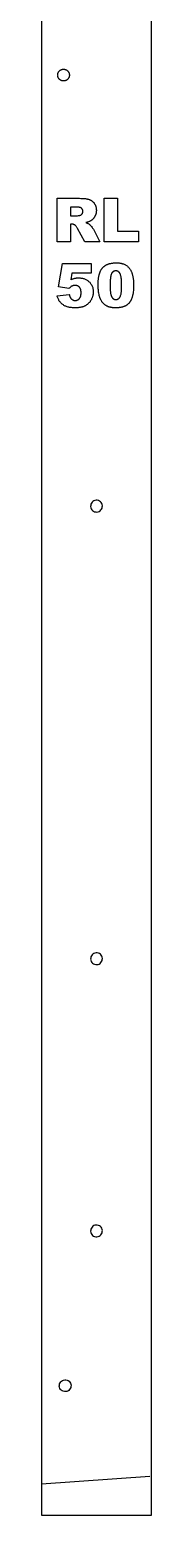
# Model space of a CAD drawing. Extents: x 0 to 3.6, y 0 to 97.
# Drawn here: x 0 to 3.5, y 0 to 47.38 of the extents above; entities that cross this region are included whole.
import ezdxf

# ---------------------------------------------------------------- set-up
doc = ezdxf.new("R2010")
doc.units = 0
for name, color, linetype in [('PART_P', 18, 'CONTINUOUS'), ('REAR_LEG', 18, 'CONTINUOUS'), ('T3_PROFILE_INSIDE_2', 18, 'CONTINUOUS'), ('T9-T3_POCKET', 18, 'CONTINUOUS'), ('T9_COUNTERSINK_0_6', 18, 'CONTINUOUS')]:
    doc.layers.add(name, color=color, linetype=linetype)

msp = doc.modelspace()

# ---------------------------------------------------------------- linework, layer by layer
at = {"layer": 'PART_P'}
msp.add_lwpolyline([(0.737, 4.318, -0.414214), (0.937, 4.145, -0.414214), (0.763, 3.944, -0.414214), (0.563, 4.118, -0.414214)], format="xyb", close=True, dxfattribs=at)
at = {"layer": 'REAR_LEG'}
msp.add_lwpolyline([(0.729, 45.745), (0.719, 45.744), (0.71, 45.743), (0.7, 45.743), (0.691, 45.743), (0.682, 45.743), (0.672, 45.744), (0.663, 45.746), (0.654, 45.748), (0.646, 45.75), (0.637, 45.753), (0.628, 45.756), (0.62, 45.76), (0.612, 45.764), (0.604, 45.768), (0.596, 45.773), (0.589, 45.778), (0.582, 45.783), (0.575, 45.789), (0.568, 45.795), (0.562, 45.801), (0.556, 45.808), (0.55, 45.815), (0.545, 45.822), (0.54, 45.83), (0.535, 45.838), (0.531, 45.846), (0.527, 45.854), (0.523, 45.863), (0.52, 45.872), (0.517, 45.881), (0.515, 45.89), (0.513, 45.899), (0.512, 45.909), (0.511, 45.918), (0.51, 45.928), (0.511, 45.937), (0.511, 45.947), (0.512, 45.956), (0.514, 45.965), (0.516, 45.974), (0.518, 45.983), (0.521, 45.991), (0.524, 46), (0.527, 46.008), (0.531, 46.016), (0.536, 46.024), (0.54, 46.032), (0.545, 46.039), (0.551, 46.046), (0.557, 46.053), (0.563, 46.06), (0.569, 46.066), (0.576, 46.072), (0.583, 46.078), (0.59, 46.084), (0.598, 46.089), (0.605, 46.093), (0.614, 46.098), (0.622, 46.102), (0.63, 46.105), (0.639, 46.108), (0.648, 46.111), (0.658, 46.113), (0.667, 46.115), (0.677, 46.117), (0.686, 46.117), (0.696, 46.118), (0.705, 46.118), (0.714, 46.117), (0.724, 46.116), (0.733, 46.115), (0.742, 46.113), (0.75, 46.11), (0.759, 46.108), (0.768, 46.104), (0.776, 46.101), (0.784, 46.097), (0.792, 46.093), (0.799, 46.088), (0.807, 46.083), (0.814, 46.077), (0.821, 46.072), (0.828, 46.066), (0.834, 46.059), (0.84, 46.053), (0.846, 46.046), (0.851, 46.038), (0.856, 46.031), (0.861, 46.023), (0.865, 46.015), (0.869, 46.006), (0.873, 45.998), (0.876, 45.989), (0.879, 45.98), (0.881, 45.971), (0.883, 45.961), (0.884, 45.952), (0.885, 45.942), (0.885, 45.933), (0.885, 45.923), (0.885, 45.914), (0.884, 45.905), (0.882, 45.896), (0.88, 45.887), (0.878, 45.878), (0.875, 45.869), (0.872, 45.861), (0.869, 45.852), (0.865, 45.844), (0.86, 45.836), (0.856, 45.829), (0.851, 45.821), (0.845, 45.814), (0.839, 45.807), (0.833, 45.801), (0.827, 45.794), (0.82, 45.788), (0.813, 45.782), (0.806, 45.777), (0.798, 45.772), (0.791, 45.767), (0.782, 45.763), (0.774, 45.759), (0.765, 45.755), (0.757, 45.752), (0.748, 45.749), (0.738, 45.747)], close=True, dxfattribs=at)
for points in [[(1.563, 32.17, 0.414214), (1.763, 31.996, 0.414214), (1.937, 32.197, 0.414214), (1.737, 32.371, 0.414214)], [(1.563, 17.736, 0.414214), (1.763, 17.562, 0.414214), (1.937, 17.762, 0.414214), (1.737, 17.936, 0.414214)]]:
    msp.add_lwpolyline(points, format="xyb", close=True, dxfattribs=at)
at = {"layer": 'T3_PROFILE_INSIDE_2'}
msp.add_lwpolyline([(0, 0), (3.5, 0), (3.5, 97), (0, 97)], close=True, dxfattribs=at)
at = {"layer": 'T9-T3_POCKET'}
for points in [[(0.492, 40.613), (0.492, 42.001), (1.207, 42.001), (1.255, 42), (1.301, 41.999), (1.322, 41.998), (1.343, 41.996), (1.363, 41.994), (1.382, 41.992), (1.401, 41.99), (1.419, 41.988), (1.436, 41.985), (1.453, 41.982), (1.468, 41.978), (1.483, 41.975), (1.497, 41.971), (1.511, 41.967), (1.524, 41.962), (1.537, 41.957), (1.549, 41.952), (1.561, 41.946), (1.573, 41.94), (1.584, 41.933), (1.595, 41.926), (1.606, 41.918), (1.616, 41.91), (1.626, 41.901), (1.636, 41.892), (1.646, 41.883), (1.655, 41.873), (1.664, 41.863), (1.672, 41.852), (1.68, 41.84), (1.688, 41.829), (1.695, 41.817), (1.702, 41.804), (1.709, 41.792), (1.714, 41.779), (1.72, 41.766), (1.724, 41.752), (1.729, 41.738), (1.732, 41.724), (1.736, 41.709), (1.738, 41.695), (1.741, 41.679), (1.743, 41.664), (1.744, 41.648), (1.745, 41.632), (1.745, 41.616), (1.745, 41.601), (1.744, 41.587), (1.743, 41.573), (1.742, 41.56), (1.74, 41.547), (1.738, 41.533), (1.735, 41.521), (1.732, 41.508), (1.729, 41.496), (1.726, 41.484), (1.721, 41.472), (1.717, 41.46), (1.712, 41.449), (1.707, 41.438), (1.701, 41.427), (1.696, 41.416), (1.689, 41.406), (1.683, 41.396), (1.676, 41.386), (1.669, 41.376), (1.661, 41.367), (1.653, 41.358), (1.645, 41.349), (1.637, 41.34), (1.628, 41.332), (1.62, 41.324), (1.61, 41.316), (1.601, 41.308), (1.591, 41.301), (1.581, 41.294), (1.571, 41.287), (1.56, 41.28), (1.546, 41.272), (1.53, 41.265), (1.513, 41.257), (1.495, 41.25), (1.475, 41.243), (1.455, 41.237), (1.433, 41.231), (1.409, 41.226), (1.428, 41.219), (1.445, 41.213), (1.461, 41.206), (1.476, 41.2), (1.489, 41.194), (1.501, 41.187), (1.512, 41.181), (1.521, 41.174), (1.527, 41.17), (1.534, 41.163), (1.542, 41.156), (1.55, 41.148), (1.559, 41.138), (1.569, 41.127), (1.59, 41.101), (1.61, 41.075), (1.627, 41.052), (1.634, 41.042), (1.64, 41.032), (1.645, 41.023), (1.65, 41.015), (1.857, 40.613), (1.373, 40.613), (1.144, 41.037), (1.133, 41.057), (1.122, 41.075), (1.112, 41.091), (1.102, 41.105), (1.093, 41.118), (1.084, 41.128), (1.075, 41.137), (1.07, 41.141), (1.066, 41.144), (1.054, 41.152), (1.042, 41.158), (1.029, 41.164), (1.017, 41.168), (1.003, 41.172), (0.989, 41.174), (0.975, 41.176), (0.961, 41.176), (0.923, 41.176), (0.923, 40.613)], [(0.923, 41.439), (1.104, 41.439), (1.112, 41.439), (1.122, 41.44), (1.134, 41.441), (1.147, 41.443), (1.179, 41.449), (1.217, 41.457), (1.228, 41.46), (1.238, 41.463), (1.247, 41.468), (1.256, 41.473), (1.265, 41.478), (1.273, 41.485), (1.28, 41.493), (1.287, 41.501), (1.293, 41.51), (1.299, 41.519), (1.303, 41.529), (1.307, 41.539), (1.31, 41.549), (1.312, 41.559), (1.314, 41.57), (1.314, 41.582), (1.314, 41.59), (1.313, 41.598), (1.313, 41.606), (1.311, 41.613), (1.31, 41.62), (1.308, 41.628), (1.306, 41.634), (1.303, 41.641), (1.301, 41.647), (1.297, 41.653), (1.294, 41.659), (1.29, 41.665), (1.286, 41.67), (1.281, 41.675), (1.277, 41.68), (1.271, 41.685), (1.266, 41.689), (1.26, 41.693), (1.253, 41.697), (1.245, 41.7), (1.237, 41.704), (1.229, 41.707), (1.22, 41.709), (1.21, 41.712), (1.2, 41.714), (1.189, 41.716), (1.177, 41.717), (1.165, 41.718), (1.153, 41.719), (1.14, 41.72), (1.111, 41.721), (0.923, 41.721)], [(1.995, 42.001), (2.424, 42.001), (2.424, 40.955), (3.093, 40.955), (3.093, 40.613), (1.995, 40.613)], [(0.665, 39.919), (1.58, 39.919), (1.58, 39.611), (0.96, 39.611), (0.927, 39.403), (0.943, 39.41), (0.959, 39.417), (0.975, 39.424), (0.991, 39.43), (1.007, 39.435), (1.023, 39.44), (1.038, 39.445), (1.054, 39.449), (1.07, 39.452), (1.086, 39.455), (1.101, 39.458), (1.117, 39.46), (1.132, 39.462), (1.148, 39.463), (1.163, 39.463), (1.179, 39.464), (1.204, 39.463), (1.229, 39.462), (1.254, 39.459), (1.278, 39.456), (1.301, 39.451), (1.324, 39.446), (1.346, 39.44), (1.367, 39.432), (1.388, 39.424), (1.408, 39.414), (1.428, 39.404), (1.447, 39.393), (1.465, 39.381), (1.483, 39.367), (1.5, 39.353), (1.517, 39.338), (1.532, 39.322), (1.547, 39.305), (1.561, 39.288), (1.573, 39.271), (1.585, 39.253), (1.596, 39.234), (1.605, 39.215), (1.614, 39.196), (1.621, 39.175), (1.628, 39.155), (1.634, 39.134), (1.638, 39.112), (1.642, 39.09), (1.644, 39.067), (1.646, 39.044), (1.646, 39.021), (1.646, 39.004), (1.645, 38.987), (1.644, 38.971), (1.642, 38.954), (1.64, 38.938), (1.637, 38.921), (1.634, 38.905), (1.63, 38.889), (1.625, 38.873), (1.62, 38.857), (1.615, 38.841), (1.609, 38.825), (1.602, 38.809), (1.595, 38.793), (1.588, 38.778), (1.58, 38.762), (1.571, 38.747), (1.562, 38.732), (1.553, 38.718), (1.543, 38.704), (1.532, 38.69), (1.522, 38.677), (1.51, 38.665), (1.499, 38.653), (1.487, 38.641), (1.474, 38.63), (1.461, 38.619), (1.448, 38.609), (1.434, 38.599), (1.42, 38.59), (1.405, 38.581), (1.39, 38.573), (1.375, 38.565), (1.359, 38.558), (1.342, 38.551), (1.325, 38.544), (1.307, 38.538), (1.289, 38.533), (1.27, 38.528), (1.25, 38.524), (1.231, 38.52), (1.21, 38.517), (1.189, 38.514), (1.168, 38.512), (1.146, 38.51), (1.123, 38.509), (1.1, 38.508), (1.076, 38.507), (1.043, 38.508), (1.01, 38.509), (0.979, 38.511), (0.949, 38.514), (0.92, 38.518), (0.893, 38.522), (0.866, 38.527), (0.841, 38.534), (0.817, 38.54), (0.794, 38.548), (0.772, 38.557), (0.75, 38.566), (0.73, 38.576), (0.711, 38.587), (0.692, 38.599), (0.674, 38.611), (0.658, 38.624), (0.642, 38.638), (0.627, 38.652), (0.612, 38.666), (0.599, 38.681), (0.586, 38.696), (0.574, 38.712), (0.563, 38.728), (0.553, 38.745), (0.543, 38.763), (0.533, 38.782), (0.524, 38.801), (0.516, 38.822), (0.507, 38.844), (0.5, 38.867), (0.492, 38.891), (0.882, 38.934), (0.884, 38.922), (0.886, 38.911), (0.889, 38.9), (0.892, 38.889), (0.895, 38.879), (0.898, 38.87), (0.902, 38.86), (0.906, 38.851), (0.91, 38.842), (0.915, 38.834), (0.92, 38.826), (0.925, 38.818), (0.93, 38.811), (0.936, 38.804), (0.942, 38.797), (0.949, 38.791), (0.955, 38.785), (0.962, 38.78), (0.969, 38.774), (0.976, 38.77), (0.983, 38.765), (0.99, 38.761), (0.998, 38.758), (1.006, 38.754), (1.013, 38.752), (1.021, 38.749), (1.03, 38.747), (1.038, 38.745), (1.046, 38.744), (1.055, 38.743), (1.064, 38.742), (1.073, 38.742), (1.083, 38.743), (1.092, 38.743), (1.102, 38.744), (1.111, 38.746), (1.12, 38.748), (1.129, 38.751), (1.138, 38.754), (1.146, 38.758), (1.154, 38.762), (1.162, 38.766), (1.17, 38.771), (1.178, 38.777), (1.185, 38.783), (1.192, 38.789), (1.199, 38.796), (1.206, 38.803), (1.212, 38.811), (1.218, 38.82), (1.223, 38.828), (1.229, 38.838), (1.233, 38.847), (1.238, 38.858), (1.242, 38.868), (1.245, 38.879), (1.248, 38.891), (1.251, 38.903), (1.253, 38.916), (1.255, 38.929), (1.256, 38.942), (1.257, 38.956), (1.258, 38.971), (1.258, 38.986), (1.258, 39.001), (1.257, 39.016), (1.256, 39.03), (1.255, 39.043), (1.253, 39.057), (1.251, 39.069), (1.248, 39.081), (1.245, 39.093), (1.241, 39.104), (1.237, 39.115), (1.233, 39.125), (1.228, 39.134), (1.223, 39.143), (1.218, 39.152), (1.212, 39.16), (1.205, 39.167), (1.198, 39.174), (1.191, 39.181), (1.184, 39.187), (1.176, 39.193), (1.169, 39.198), (1.16, 39.203), (1.152, 39.207), (1.143, 39.211), (1.134, 39.214), (1.125, 39.217), (1.116, 39.219), (1.106, 39.221), (1.096, 39.223), (1.086, 39.224), (1.075, 39.225), (1.064, 39.225), (1.05, 39.225), (1.036, 39.223), (1.023, 39.221), (1.009, 39.218), (0.996, 39.214), (0.982, 39.21), (0.969, 39.204), (0.956, 39.198), (0.946, 39.192), (0.936, 39.186), (0.926, 39.178), (0.915, 39.17), (0.905, 39.16), (0.894, 39.15), (0.882, 39.138), (0.871, 39.126), (0.542, 39.173)], [(1.802, 39.231), (1.802, 39.279), (1.804, 39.326), (1.805, 39.349), (1.807, 39.371), (1.808, 39.393), (1.81, 39.414), (1.813, 39.435), (1.815, 39.455), (1.818, 39.475), (1.822, 39.494), (1.825, 39.513), (1.829, 39.532), (1.833, 39.55), (1.837, 39.567), (1.842, 39.584), (1.847, 39.601), (1.852, 39.617), (1.857, 39.633), (1.863, 39.648), (1.869, 39.663), (1.875, 39.677), (1.882, 39.691), (1.889, 39.704), (1.896, 39.717), (1.903, 39.729), (1.911, 39.741), (1.919, 39.753), (1.927, 39.764), (1.935, 39.775), (1.944, 39.785), (1.953, 39.794), (1.962, 39.804), (1.972, 39.813), (1.982, 39.822), (1.992, 39.83), (2.003, 39.838), (2.014, 39.846), (2.025, 39.854), (2.036, 39.861), (2.048, 39.868), (2.06, 39.875), (2.072, 39.881), (2.084, 39.887), (2.097, 39.893), (2.11, 39.898), (2.124, 39.903), (2.138, 39.908), (2.152, 39.912), (2.166, 39.917), (2.18, 39.92), (2.195, 39.924), (2.21, 39.927), (2.226, 39.93), (2.242, 39.933), (2.258, 39.935), (2.274, 39.937), (2.291, 39.939), (2.308, 39.94), (2.325, 39.941), (2.342, 39.942), (2.36, 39.943), (2.378, 39.943), (2.412, 39.942), (2.445, 39.941), (2.461, 39.939), (2.476, 39.938), (2.491, 39.936), (2.506, 39.934), (2.52, 39.932), (2.534, 39.929), (2.547, 39.926), (2.56, 39.923), (2.573, 39.92), (2.585, 39.916), (2.597, 39.912), (2.608, 39.908), (2.63, 39.899), (2.651, 39.89), (2.671, 39.879), (2.69, 39.868), (2.708, 39.857), (2.724, 39.845), (2.74, 39.832), (2.755, 39.818), (2.769, 39.804), (2.782, 39.79), (2.794, 39.776), (2.806, 39.761), (2.817, 39.747), (2.827, 39.732), (2.836, 39.717), (2.844, 39.702), (2.852, 39.686), (2.86, 39.67), (2.867, 39.653), (2.874, 39.636), (2.88, 39.618), (2.886, 39.599), (2.892, 39.579), (2.897, 39.559), (2.902, 39.54), (2.906, 39.52), (2.91, 39.501), (2.914, 39.481), (2.917, 39.461), (2.921, 39.441), (2.923, 39.421), (2.926, 39.401), (2.928, 39.38), (2.93, 39.36), (2.932, 39.34), (2.933, 39.319), (2.934, 39.298), (2.935, 39.277), (2.936, 39.257), (2.936, 39.236), (2.935, 39.189), (2.934, 39.144), (2.931, 39.101), (2.928, 39.059), (2.923, 39.019), (2.921, 39), (2.918, 38.981), (2.915, 38.962), (2.911, 38.944), (2.908, 38.926), (2.904, 38.908), (2.9, 38.891), (2.895, 38.875), (2.891, 38.858), (2.886, 38.842), (2.881, 38.827), (2.875, 38.812), (2.87, 38.797), (2.864, 38.783), (2.858, 38.769), (2.851, 38.755), (2.845, 38.742), (2.838, 38.73), (2.831, 38.717), (2.823, 38.705), (2.816, 38.694), (2.808, 38.683), (2.8, 38.672), (2.791, 38.661), (2.782, 38.651), (2.773, 38.642), (2.763, 38.632), (2.754, 38.623), (2.743, 38.614), (2.733, 38.606), (2.721, 38.598), (2.71, 38.59), (2.698, 38.583), (2.686, 38.576), (2.674, 38.569), (2.661, 38.563), (2.648, 38.557), (2.634, 38.551), (2.62, 38.546), (2.606, 38.541), (2.591, 38.536), (2.576, 38.532), (2.561, 38.528), (2.545, 38.525), (2.529, 38.521), (2.512, 38.518), (2.496, 38.516), (2.478, 38.514), (2.461, 38.512), (2.443, 38.51), (2.425, 38.509), (2.406, 38.508), (2.387, 38.508), (2.368, 38.507), (2.346, 38.508), (2.325, 38.508), (2.304, 38.509), (2.284, 38.511), (2.265, 38.513), (2.246, 38.515), (2.227, 38.518), (2.209, 38.521), (2.192, 38.525), (2.175, 38.529), (2.159, 38.534), (2.143, 38.539), (2.127, 38.544), (2.113, 38.55), (2.098, 38.557), (2.085, 38.563), (2.071, 38.571), (2.058, 38.578), (2.046, 38.586), (2.033, 38.595), (2.021, 38.603), (2.009, 38.613), (1.998, 38.622), (1.986, 38.632), (1.976, 38.643), (1.965, 38.654), (1.955, 38.665), (1.945, 38.676), (1.935, 38.688), (1.925, 38.701), (1.916, 38.714), (1.908, 38.727), (1.901, 38.737), (1.895, 38.747), (1.89, 38.758), (1.884, 38.769), (1.878, 38.781), (1.873, 38.793), (1.868, 38.805), (1.863, 38.818), (1.858, 38.831), (1.854, 38.845), (1.845, 38.874), (1.837, 38.904), (1.83, 38.937), (1.823, 38.971), (1.817, 39.005), (1.812, 39.041), (1.809, 39.077), (1.806, 39.114), (1.803, 39.152), (1.802, 39.191)], [(2.184, 39.23), (2.184, 39.197), (2.185, 39.166), (2.186, 39.136), (2.187, 39.108), (2.189, 39.081), (2.191, 39.055), (2.193, 39.03), (2.196, 39.007), (2.199, 38.985), (2.202, 38.964), (2.206, 38.945), (2.21, 38.927), (2.215, 38.91), (2.22, 38.895), (2.225, 38.881), (2.231, 38.868), (2.237, 38.856), (2.243, 38.845), (2.25, 38.835), (2.257, 38.825), (2.264, 38.817), (2.272, 38.809), (2.28, 38.801), (2.288, 38.795), (2.297, 38.789), (2.306, 38.784), (2.315, 38.78), (2.325, 38.777), (2.335, 38.774), (2.345, 38.772), (2.356, 38.771), (2.367, 38.771), (2.374, 38.771), (2.381, 38.771), (2.388, 38.772), (2.395, 38.773), (2.402, 38.775), (2.409, 38.776), (2.415, 38.779), (2.422, 38.781), (2.428, 38.784), (2.434, 38.787), (2.44, 38.79), (2.446, 38.794), (2.452, 38.798), (2.458, 38.802), (2.463, 38.807), (2.469, 38.812), (2.474, 38.817), (2.479, 38.823), (2.484, 38.829), (2.489, 38.835), (2.493, 38.842), (2.498, 38.849), (2.502, 38.857), (2.506, 38.865), (2.51, 38.873), (2.514, 38.882), (2.52, 38.901), (2.527, 38.921), (2.532, 38.942), (2.534, 38.954), (2.537, 38.966), (2.541, 38.993), (2.544, 39.023), (2.547, 39.056), (2.549, 39.092), (2.551, 39.131), (2.552, 39.174), (2.552, 39.219), (2.552, 39.253), (2.552, 39.286), (2.551, 39.317), (2.549, 39.346), (2.548, 39.375), (2.546, 39.401), (2.543, 39.427), (2.541, 39.451), (2.538, 39.473), (2.534, 39.494), (2.53, 39.514), (2.526, 39.532), (2.521, 39.549), (2.516, 39.564), (2.511, 39.578), (2.505, 39.591), (2.499, 39.603), (2.493, 39.613), (2.486, 39.623), (2.479, 39.633), (2.472, 39.641), (2.464, 39.649), (2.455, 39.656), (2.447, 39.662), (2.438, 39.668), (2.429, 39.673), (2.419, 39.677), (2.409, 39.68), (2.398, 39.683), (2.388, 39.685), (2.376, 39.686), (2.365, 39.686), (2.353, 39.686), (2.342, 39.685), (2.331, 39.683), (2.32, 39.68), (2.31, 39.677), (2.301, 39.673), (2.291, 39.668), (2.283, 39.662), (2.274, 39.655), (2.266, 39.648), (2.258, 39.64), (2.251, 39.632), (2.244, 39.622), (2.238, 39.612), (2.232, 39.601), (2.227, 39.589), (2.221, 39.576), (2.217, 39.562), (2.212, 39.547), (2.208, 39.53), (2.204, 39.512), (2.201, 39.493), (2.198, 39.473), (2.195, 39.451), (2.192, 39.428), (2.19, 39.403), (2.188, 39.378), (2.187, 39.351), (2.186, 39.322), (2.185, 39.293), (2.184, 39.262)]]:
    msp.add_lwpolyline(points, close=True, dxfattribs=at)
at = {"layer": 'T9_COUNTERSINK_0_6'}
msp.add_lwpolyline([(1.737, 9.256, 0.414214), (1.563, 9.056, 0.414214), (1.763, 8.882, 0.414214), (1.937, 9.083, 0.414214)], format="xyb", close=True, dxfattribs=at)
msp.add_lwpolyline([(0, 1), (3.448, 1.247)], dxfattribs=at)

doc.saveas('drawing.dxf')
